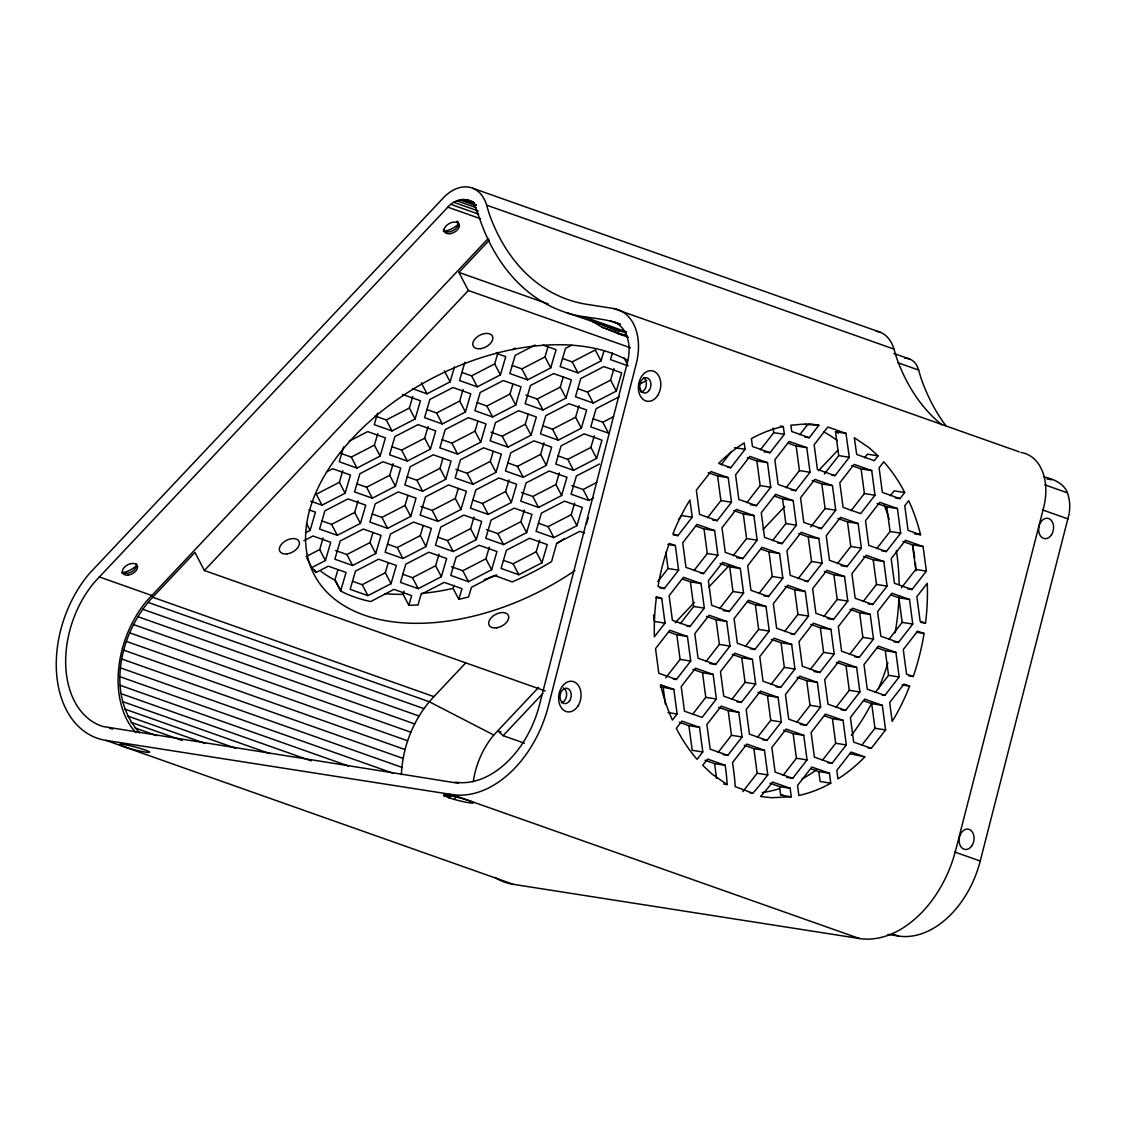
<?xml version="1.0" encoding="UTF-8"?>
<svg xmlns="http://www.w3.org/2000/svg" width="1126" height="1126" viewBox="0 0 1126 1126"><rect width="100%" height="100%" fill="white"/><g stroke="black" fill="none" stroke-linecap="round" stroke-linejoin="round"><path stroke-width="1.5" d="M139.666 732.871C104.971 694.686 120.032 631.939 152.686 597.259L194.953 552.43L204.397 570.516L545.237 690.956M401.377 774.632C402.629 745.947 414.044 717.501 433.932 696.642L465.615 663.017M925.488 623.128L926.135 617.738A187.958 135.078 -81.1 0 0 927.416 588.448L927.247 583.282L916.86 596.625L920.139 621.242L925.488 623.128L920.941 622.425M913.186 676.529L906.543 674.178L903.263 649.575L917.591 631.179L924.024 633.445L923.433 637.217A187.958 135.078 -81.1 0 1 913.693 675.121L913.186 676.529L908.64 675.811M887.992 934.411L898.421 936.044A87.547 60.325 -70.5 0 0 945.77 919.337L947.29 917.971A87.547 60.325 -70.5 0 0 965.038 896.465L966.221 894.565A87.547 60.325 -70.5 0 0 980.225 861.038L1069.123 513.878A36.018 24.814 -70.5 0 0 1068.49 496.496C1066.364 484.462 1054.696 479.24 1044.013 476.931M305.512 532.753L310.114 530.36L315.449 512.147L308.988 509.853M343.613 446.867L339.25 461.773L357.012 468.05L380.109 456.1L385.444 437.887L367.681 431.61L349.201 441.167M306.793 557.961L311.803 567.56L325.414 560.523L319.7 549.558L323.092 537.961M310.706 501.183L322.022 505.18L345.119 493.23L339.39 482.28L342.783 470.682M325.414 560.523L330.748 542.296L312.986 536.018L303.907 540.719M345.119 493.23L350.453 475.017L332.691 468.74L326.526 471.921M377.646 413.045L374.254 424.643L392.017 430.92L415.114 418.971L420.448 400.757L402.686 394.48M321.009 571.375A195.671 119.342 -27.6 0 0 332.395 578.764L334.647 579.904L340.728 590.671L334.999 579.721L337.899 569.784M360.419 523.393L365.753 505.166L347.99 498.888L324.893 510.838L319.559 529.051L337.321 535.329L360.419 523.393L354.69 512.429L358.082 500.831M380.109 456.1L374.395 445.15L377.787 433.552M340.728 590.671L346.062 572.458L328.285 566.181L315.998 572.529L311.803 567.56M375.718 553.542L381.052 535.329L363.29 529.051L340.193 540.987L334.858 559.214L352.621 565.491L375.718 553.542L369.99 542.591L372.903 532.654M395.423 486.263L400.757 468.036L382.981 461.759L359.884 473.708L354.549 491.921L372.326 498.199L395.423 486.263L389.695 475.299L393.087 463.715M415.114 418.971L409.385 408.02L412.778 396.422M391.032 583.704L396.366 565.477L378.589 559.2L355.492 571.149L350.158 589.362L367.92 595.64L391.032 583.704L385.303 572.74L388.203 562.803M410.723 516.412L416.057 498.199L398.294 491.921L375.197 503.857L369.863 522.084L387.625 528.361L410.723 516.412L404.994 505.461L407.908 495.524M430.413 449.133L435.748 430.906L417.985 424.629L394.888 436.578L389.554 454.791L407.316 461.069L430.413 449.133L424.685 438.169L428.091 426.585M412.482 388.653L427.021 393.79L450.118 381.855L454.482 366.935M464.883 362.319L459.549 380.546L477.311 386.823L500.423 374.874L505.757 356.661L496.059 353.226M584.493 532.964L579.806 531.317L556.708 543.253L551.585 561.55L545.463 565.224A195.671 119.342 -27.6 0 1 518.171 579.299L512.203 581.917L494.497 575.414L471.4 587.35L468.585 597.005L458.831 599.356L461.97 588.659L444.207 582.381L421.096 594.331L417.971 605.028L408.837 605.295L403.108 594.331L404.051 591.122M426.022 546.574L431.357 528.347L413.594 522.07L390.497 534.02L385.162 552.233L402.925 558.51L426.022 546.574L420.294 535.61L423.207 525.673M445.727 479.296L451.062 461.069L433.285 454.791L410.188 466.727L404.853 484.954L422.616 491.232L445.727 479.296L439.999 468.332L442.898 458.395M465.418 412.003L470.752 393.79L452.99 387.513L429.893 399.449L424.558 417.676L442.321 423.953L465.418 412.003L459.69 401.053L463.082 389.455M408.837 605.295L411.666 595.64L393.903 589.362L370.721 601.58L365.359 600.341A195.671 119.342 -27.6 0 1 344.401 592.895L340.376 590.854M441.336 576.723L446.656 558.51L428.893 552.233L405.796 564.168L400.462 582.395L418.225 588.673L441.336 576.723L435.607 565.773L438.999 554.175M461.027 509.445L466.361 491.232L448.598 484.94L425.487 496.89L420.167 515.103L437.93 521.38L461.027 509.445L455.298 498.48L458.212 488.543M480.718 442.166L486.052 423.939L468.289 417.662L445.192 429.611L439.858 447.824L457.62 454.102L480.718 442.166L474.989 431.202L477.903 421.265M500.423 374.874L494.694 363.923L498.086 352.325M458.831 599.356L453.102 588.391L454.003 585.337M476.326 539.607L481.661 521.38L463.898 515.103L440.801 527.038L435.466 545.265L453.229 551.543L476.326 539.607L470.598 528.643L473.99 517.045M496.031 472.315L501.351 454.102L483.589 447.824L460.492 459.76L455.157 477.987L472.92 484.264L496.031 472.315L490.303 461.364L493.202 451.413M515.722 405.036L521.057 386.809L503.294 380.532L480.183 392.481L474.862 410.694L492.625 416.972L515.722 405.036L509.994 394.072L512.907 384.135M491.626 569.756L496.96 551.543L479.197 545.251L456.1 557.201L450.766 575.414L468.529 581.706L491.626 569.756L485.911 558.792L489.303 547.208M511.331 502.477L516.665 484.25L498.902 477.973L475.791 489.923L470.457 508.136L488.234 514.413L511.331 502.477L505.602 491.513L508.994 479.915M531.022 435.185L536.356 416.972L518.593 410.694L495.496 422.63L490.162 440.857L507.925 447.135L531.022 435.185L525.293 424.235L528.207 414.298M535.174 345.02L515.187 355.352L509.853 373.565L527.615 379.842L550.727 367.906L544.998 356.942L547.898 347.005M550.727 367.906L556.061 349.679L543.14 345.119M526.63 532.626L531.965 514.413L514.202 508.136L491.105 520.071L485.77 538.298L503.533 544.576L526.63 532.626L520.902 521.676L524.294 510.078M546.321 465.348L551.656 447.121L533.893 440.843L510.796 452.793L505.461 471.006L523.224 477.283L546.321 465.348L540.607 454.383L543.999 442.785M566.026 398.055L571.361 379.842L553.598 373.565L530.487 385.5L525.152 403.727L542.929 410.005L566.026 398.055L560.298 387.105L563.211 377.168M541.93 562.789L547.264 544.562L529.501 538.284L506.404 550.234L501.07 568.447L518.833 574.724L541.93 562.789L536.201 551.824L539.607 540.227M561.635 495.496L566.969 477.283L549.192 471.006L526.095 482.941L520.761 501.169L538.538 507.446L561.635 495.496L555.906 484.546L559.298 472.948M581.326 428.218L586.66 409.991L568.897 403.713L545.8 415.663L540.466 433.876L558.229 440.153L581.326 428.218L575.597 417.253L578.989 405.67M571.614 345.203L565.491 348.37L560.157 366.597L577.919 372.875L601.017 360.925L603.93 350.988M612.403 353.001L610.461 359.616L628.224 365.908M576.934 525.659L582.269 507.432L564.506 501.154L541.409 513.104L536.075 531.317L553.837 537.595L576.934 525.659L571.206 514.695L574.598 503.097M596.625 458.366L601.96 440.153L584.197 433.876L561.1 445.812L555.765 464.039L573.528 470.316L596.625 458.366L590.897 447.416L594.303 435.818M616.33 391.088L621.665 372.861L603.888 366.583L580.791 378.533L575.456 396.746L593.233 403.024L616.33 391.088L610.602 380.124L613.994 368.54M586.365 524.35L588.307 517.721M909.639 686.114L906.782 693.123A187.958 135.078 -81.1 0 1 894.058 718.374L892.186 721.414L889.681 702.511L903.995 684.115L909.639 686.114L902.053 684.918M454.411 799.432L455.805 796.969M809.312 437.718L791.733 431.497L790.888 425.22L802.585 424.206L818.869 425.248L809.312 437.718L804.766 437.001M678.542 519.522L681.61 515.581L692.223 517.242L689.928 500.028L687.662 503.716A187.958 135.078 -81.1 0 0 674.938 528.967L672.94 533.893L677.894 535.638L692.223 517.242M721.175 464.728L731.407 451.582M730.774 467.698L745.088 449.302L744.23 442.912L739.529 445.966A187.958 135.078 -81.1 0 0 720.359 461.702L718.655 463.419L730.774 467.698L727.734 467.234M657.781 581.663L668.014 568.517L665.832 552.12M707.578 517.664L720.879 500.591L717.6 475.974L708.198 472.653M760.458 449.738L773.745 432.651L773.126 427.993M664.312 588.588L678.626 570.192L675.347 545.575L669.294 543.436L668.028 546.969A187.958 135.078 -81.1 0 0 658.288 584.873L658.048 586.379L664.312 588.588L659.752 587.871M717.178 520.648L731.492 502.252L728.212 477.635L710.956 471.541L696.347 490.134L699.584 514.427L717.178 520.648L712.631 519.93M763.977 451.765L770.043 452.708L784.358 434.312L783.33 426.557L780.29 426.078M693.996 570.615L707.283 553.528L704.017 528.924L696.023 526.095M746.862 502.675L760.149 485.587L756.883 460.984L747.284 457.592M799.784 434.678L808.398 423.615M665.03 623.128L654.403 636.781L654.305 633.642A187.958 135.078 -81.1 0 1 655.585 604.352L656.5 596.653L661.75 598.511L665.03 623.128L654.417 621.468L653.544 614.909M703.581 573.584L717.895 555.188L714.63 530.585L697.036 524.364L682.722 542.76L685.987 567.377L703.581 573.584L700.555 573.12M756.447 505.658L770.761 487.262L767.496 462.645L749.902 456.424L735.588 474.82L738.853 499.437L756.447 505.658L750.38 504.701M680.4 623.551L693.686 606.478L690.421 581.861L682.426 579.031M733.265 555.625L746.566 538.538L743.287 513.92L733.688 510.528M786.131 487.685L799.432 470.598L796.152 445.995L788.158 443.165M689.985 626.535L704.299 608.139L701.034 583.521L683.44 577.3L669.125 595.696L672.405 620.313L689.985 626.535L686.959 626.056M742.85 558.595L757.179 540.198L753.899 515.581L736.305 509.374L721.991 527.77L725.271 552.373L742.85 558.595L736.798 557.651M795.73 490.655L810.044 472.258L806.765 447.655L789.171 441.434L774.857 459.83L778.136 484.447L795.73 490.655L791.17 489.951M665.776 677.81L680.104 659.414L676.825 634.797L668.83 631.982M719.669 608.561L732.97 591.474L729.69 566.871L720.105 563.479M772.535 540.621L785.835 523.548L782.556 498.931L774.561 496.102M824.387 474.004L838.701 455.608L835.534 431.737L845.95 433.369L849.314 457.269L834.999 475.665L831.973 475.186M676.388 679.471L690.717 661.075L687.437 636.457L669.843 630.25L655.529 648.646L658.809 673.249L676.388 679.471L673.362 678.992M729.268 611.531L743.582 593.135L740.303 568.531L722.723 562.31L708.395 580.706L711.674 605.324L729.268 611.531L723.202 610.588M782.134 543.605L796.448 525.209L793.168 500.591L775.589 494.37L761.275 512.766L764.54 537.384L782.134 543.605L777.587 542.887M706.086 661.497L719.373 644.424L716.094 619.807L706.509 616.415M758.952 593.571L772.239 576.484L768.974 551.867L760.979 549.052M810.79 526.94L825.105 508.544L821.839 483.941L812.24 480.549M864.599 457.803L867.428 454.172L878.041 455.833L874.269 460.675L856.689 454.454L854.324 437.69L869.047 447.698L878.041 455.833M677.12 714.011L672.419 720.063L670.35 715.39A187.958 135.078 -81.1 0 1 661.778 689.858L660.54 684.707L673.841 689.408L677.12 714.011L668.028 712.589M715.672 664.481L729.986 646.085L726.706 621.468L709.127 615.246L694.812 633.656L698.078 658.26L715.672 664.481L709.605 663.524M768.537 596.541L782.852 578.145L779.586 553.528L761.992 547.32L747.678 565.716L750.943 590.32L768.537 596.541L763.991 595.837M821.403 528.601L835.717 510.205L832.452 485.602L814.858 479.38L800.544 497.776L803.809 522.394L821.403 528.601L818.377 528.136M692.49 714.447L705.777 697.36L702.511 672.743L692.912 669.365M745.356 646.507L758.643 629.42L755.377 604.817L747.382 601.988M798.221 578.567L811.522 561.494L808.243 536.877L798.644 533.485M851.087 510.641L864.388 493.554L861.108 468.937L851.523 465.545M716.389 699.021L702.075 717.417L684.481 711.21L681.216 686.593L695.53 668.197L713.124 674.418L716.389 699.021L705.777 697.36M754.941 649.491L769.255 631.081L765.99 606.478L748.396 600.257L734.082 618.653L737.361 643.27L754.941 649.491L750.395 648.773M807.806 581.551L822.135 563.155L818.855 538.538L801.262 532.317L786.947 550.727L790.227 575.33L807.806 581.551L804.78 581.072M875.001 495.215L860.686 513.611L843.092 507.39L839.813 482.787L854.127 464.391L871.721 470.598L875.001 495.215L864.388 493.554M731.759 699.457L745.06 682.37L741.781 657.753L732.182 654.361M784.625 631.517L797.926 614.43L794.646 589.813L785.061 586.435M837.491 563.577L850.792 546.49L847.512 521.887L837.927 518.495M890.3 495.736L894.1 490.852L904.713 492.512L899.955 498.621L895.409 497.903M741.358 702.427L755.673 684.031L752.393 659.414L734.799 653.207L720.485 671.603L723.765 696.206L741.358 702.427L736.798 701.709M794.224 634.487L808.538 616.091L805.259 591.488L787.679 585.267L773.351 603.663L776.63 628.28L794.224 634.487L791.184 634.008M847.09 566.561L861.404 548.151L858.125 523.548L840.545 517.327L826.231 535.723L829.496 560.34L847.09 566.561L841.023 565.604M718.163 752.393L731.464 735.306L728.184 710.703L718.599 707.311M771.043 684.453L784.329 667.38L781.05 642.763L771.465 639.371M823.908 616.527L837.195 599.44L833.93 574.823L824.331 571.431M876.774 548.587L890.061 531.5L886.795 506.883L877.196 503.505M727.762 755.363L742.076 736.967L738.797 712.364L721.217 706.143L706.889 724.539L710.168 749.156L727.762 755.363L723.216 754.659M780.628 687.437L794.942 669.041L791.662 644.424L774.083 638.203L759.768 656.599L763.034 681.216L780.628 687.437L776.081 686.719M833.493 619.497L847.808 601.101L844.542 576.484L826.948 570.277L812.634 588.673L815.9 613.276L833.493 619.497L827.427 618.54M886.359 551.557L900.673 533.161L897.408 508.558L879.814 502.337L865.5 520.733L868.779 545.35L886.359 551.557L881.813 550.853M757.446 737.403L770.733 720.316L767.468 695.699L757.868 692.307M810.312 669.463L823.599 652.376L820.333 627.773L810.734 624.381M863.178 601.523L876.478 584.45L873.199 559.833L863.6 556.441M767.031 740.373L781.345 721.977L778.08 697.36L760.486 691.153L746.172 709.549L749.437 734.152L767.031 740.373L762.485 739.655M819.897 672.433L834.211 654.037L830.946 629.434L813.352 623.213L799.038 641.609L802.317 666.226L819.897 672.433L813.831 671.49M872.763 604.507L887.091 586.111L883.811 561.494L866.218 555.273L851.903 573.669L855.183 598.286L872.763 604.507L868.216 603.789M742.822 791.648L757.151 773.252L753.871 748.649L744.272 745.257M796.715 722.399L810.016 705.326L806.737 680.709L797.138 677.317M849.581 654.473L862.882 637.386L859.602 612.769L850.017 609.377M901.433 587.842L915.748 569.446L912.468 544.843L902.883 541.451M752.801 793.211L735.194 786.624A137.048 88.124 69.1 0 0 733.828 771.873L732.576 762.485L746.89 744.089L764.484 750.31L767.763 774.913L762.302 781.937A137.048 75.47 -34.1 0 1 753.055 792.929L749.48 792.69M806.315 725.383L820.629 706.987L817.349 682.37L799.756 676.149L785.441 694.545L788.721 719.162L806.315 725.383L800.248 724.426M859.18 657.443L873.495 639.047L870.215 614.43L852.635 608.223L838.307 626.619L841.586 651.222L859.18 657.443L854.634 656.725M912.046 589.503L926.36 571.107L923.081 546.504L905.501 540.283L891.187 558.679L894.452 583.296L912.046 589.503L907.5 588.799M783.119 775.35L796.42 758.262L793.14 733.645L783.555 730.267M835.999 707.409L849.285 690.322L846.02 665.719L836.421 662.327M888.864 639.469L902.151 622.396L898.886 597.779L890.891 594.95M792.718 778.319L807.032 759.923L803.753 735.306L786.173 729.099L771.845 747.495L775.124 772.112L792.718 778.319L786.652 777.376M845.584 710.379L859.898 691.983L856.633 667.38L839.039 661.159L824.725 679.555L827.99 704.172L845.584 710.379L841.038 709.676M898.449 642.453L912.764 624.057L909.498 599.44L891.905 593.219L877.59 611.615L880.856 636.232L898.449 642.453L893.903 641.736M822.402 760.346L835.689 743.273L832.424 718.655L824.429 715.826M875.268 692.42L888.555 675.333L885.289 650.715L877.295 647.9M831.987 763.329L846.302 744.933L843.036 720.316L825.442 714.109L811.128 732.505L814.394 757.108L831.987 763.329L827.441 762.612M884.853 695.389L899.167 676.993L895.902 652.376L878.308 646.169L863.994 664.565L867.273 689.182L884.853 695.389L881.827 694.911M861.672 745.356L874.972 728.269L871.693 703.666L863.698 700.836M871.271 748.34L885.585 729.944L882.305 705.326L864.712 699.105L850.397 717.501L853.677 742.118L871.271 748.34L868.23 747.861M702.807 751.971L697.107 759.276L696.107 758.192A187.958 135.078 -81.1 0 1 677.725 731.027L676.36 728.297L681.934 721.133L699.528 727.354L702.807 751.971L692.194 750.31L688.915 725.693L679.316 722.301M473.159 202.075C464.658 197.12 453.947 199.766 447.838 207.17L94.514 582.142A90.094 62.099 -70.5 0 0 102.804 726.453L458.521 783.302M488.22 238.501L146.957 600.679A90.094 62.099 -70.5 0 0 135.936 732.618M473.258 781.782A66.898 46.096 -70.5 0 1 493.793 735.053L538.622 687.381M630.504 347.793L468.36 290.494L458.915 272.408L489.43 240.035M204.397 570.516L468.36 290.494M500.986 731.97L497.678 730.802L503.097 735.672L542.831 693.517M675.206 622.734L694.475 602.297M708.93 586.97L729.409 565.238M763.132 529.459L784.808 506.461M818.532 470.682L837.8 450.245M864.824 756.897L861.362 760.388A187.958 135.078 -81.1 0 1 842.192 776.11L837.927 778.896L836.801 770.451L851.129 752.055L864.824 756.897L849.637 753.618M448.866 797.743A15.454 1.422 14.4 0 0 471.132 803.035A15.454 1.422 14.4 0 0 464.208 799.15A15.454 1.422 14.4 0 0 443.869 794.942L448.866 797.743L451.371 795.618M447.712 797.349L450.442 795.294M445.741 796.603L449.654 794.224M830.763 783.175L828.68 784.372A187.958 135.078 -81.1 0 1 800.572 795.097L798.855 795.435L797.532 785.441L811.846 767.045L829.44 773.266L830.763 783.175L820.15 781.514L818.827 771.606L810.833 768.777M444.967 796.279L447.698 794.745M444.334 795.969L447.177 794.492M512.316 349.693L515.384 348.103M374.986 415.973L386.288 419.956L409.385 408.02M461.899 372.439L471.597 375.859L494.694 363.923M339.982 453.088L351.284 457.086L374.395 445.15M426.895 409.568L436.592 412.989L459.69 401.053M512.203 365.457L521.887 368.892L544.998 356.942M339.39 482.28L316.293 494.215L322.022 505.18M391.904 446.698L401.588 450.118L424.685 438.169M477.199 402.587L486.896 406.022L509.994 394.072M562.507 358.49L572.191 361.91L595.302 349.975L601.017 360.925M356.9 483.828L366.597 487.248L389.695 475.299M442.208 439.717L451.892 443.151L474.989 431.202M525.898 395.043L537.201 399.04L560.298 387.105M321.895 520.944L331.593 524.378L354.69 512.429M407.204 476.847L416.901 480.267L439.999 468.332M490.894 432.173L502.196 436.17L525.293 424.235M577.807 388.653L587.505 392.073L610.602 380.124M306.075 556.596L319.7 549.558M372.199 513.977L381.897 517.397L404.994 505.461M455.889 469.303L467.191 473.3L490.303 461.364M542.816 425.769L552.5 429.203L575.597 417.253M639.301 384.318L646.803 380.447M619.201 396.746L596.104 408.682L590.77 426.909L608.533 433.186L602.804 422.222L593.106 418.802M335.59 550.53L346.892 554.527L369.99 542.591M420.899 506.433L432.201 510.43L455.298 498.48M507.812 462.899L517.496 466.333L540.607 454.383M602.804 422.222L613.586 416.648M387.513 544.139L397.196 547.56L420.294 535.61M472.807 500.028L482.505 503.463L505.602 491.513M558.116 455.931L567.8 459.352L590.897 447.416M352.508 581.255L362.206 584.69L385.303 572.74M437.817 537.158L447.501 540.579L470.598 528.643M521.493 492.484L532.809 496.482L555.906 484.546M599.496 464.025L576.399 475.974L571.065 494.187L588.828 500.465L593.458 498.086M402.812 574.288L412.496 577.708L435.607 565.773M486.502 529.614L497.805 533.611L520.902 521.676M571.797 485.517L583.113 489.514L596.963 482.35M451.498 566.744L462.8 570.741L485.911 558.792M538.411 523.21L548.109 526.644L571.206 514.695M503.421 560.34L513.104 563.774L536.201 551.824M443.855 795.702L446.769 794.266M443.531 795.477L446.501 794.069M453.102 588.391L446.149 589.883A195.671 119.342 -27.6 0 1 421.335 593.458M783.33 426.557L781.148 426.993A187.958 135.078 -81.1 0 0 753.041 437.718L751.408 438.647L752.45 446.501L770.043 452.708M769.959 783.203L779.558 786.595L780.684 795.153L782.809 794.872M791.226 796.8L771.563 797.715L760.571 796.476L761.19 795.8A137.048 75.47 -34.1 0 0 770.423 784.808L772.577 782.035L790.17 788.256L791.226 796.8L780.684 795.153M403.108 594.331L400.434 594.373A195.671 119.342 -27.6 0 1 385.022 593.669M1019.34 451.892L613.642 308.524L587.11 304.372A229.127 157.922 -70.5 0 1 488.909 212.941L486.615 205.129A40.888 28.178 -70.5 0 0 443.405 197.824L89.221 573.711A102.987 70.98 -70.5 0 0 56.849 676.276A102.987 70.98 -70.5 0 0 105.971 740.387L513.329 884.332L859.405 938.521A102.987 70.98 -70.5 0 0 955.664 850.271L1043.619 507.685A51.5 35.483 -70.5 0 0 1042.282 470.935L1039.903 466.108A51.5 35.483 -70.5 0 0 1021 452.483M468.233 200.344L474.947 205.903L480.183 220.232A242.02 166.803 -70.5 0 0 566.871 312.803C584.295 318.559 603.283 317.448 620.384 324.147M809.89 423.84L818.869 425.248M773.745 432.651L784.358 434.312M1047.053 478.972L1052.008 479.746M796.152 445.995L806.765 447.655M838.701 455.608L849.314 457.269M734.476 447.641L745.088 449.302M861.108 468.937L871.721 470.598M756.883 460.984L767.496 462.645M799.432 470.598L810.044 472.258M821.839 483.941L832.452 485.602M717.6 475.974L728.212 477.635M760.149 485.587L770.761 487.262M886.795 506.883L897.408 508.558M782.556 498.931L793.168 500.591M825.105 508.544L835.717 510.205M720.879 500.591L731.492 502.252M847.512 521.887L858.125 523.548M914.481 533.823L920.547 534.766L919.942 532.232A187.958 135.078 -81.1 0 0 911.37 506.7L908.71 500.69L904.769 505.743L908.049 530.346L920.547 534.766M890.061 531.5L900.673 533.161M743.287 513.92L753.899 515.581M785.835 523.548L796.448 525.209M923.081 546.504L912.468 544.843L913.285 548.714A187.958 135.078 -81.1 0 1 914.72 558.046M808.243 536.877L818.855 538.538M850.792 546.49L861.404 548.151M704.017 528.924L714.63 530.585M746.566 538.538L757.179 540.198M873.199 559.833L883.811 561.494M915.748 569.446L926.36 571.107M673.348 534.934L677.894 535.638M768.974 551.867L779.586 553.528M811.522 561.494L822.135 563.155M667.774 544.393L675.347 545.575M707.283 553.528L717.895 555.188M833.93 574.823L844.542 576.484M876.478 584.45L887.091 586.111M729.69 566.871L740.303 568.531M772.239 576.484L782.852 578.145M898.886 597.779L909.498 599.44M668.014 568.517L678.626 570.192M794.646 589.813L805.259 591.488M837.195 599.44L847.808 601.101M690.421 581.861L701.034 583.521M732.97 591.474L743.582 593.135M859.602 612.769L870.215 614.43M902.151 622.396L912.764 624.057M755.377 604.817L765.99 606.478M916.451 632.263L924.024 633.445M797.926 614.43L808.538 616.091M655.698 597.568L661.75 598.511M693.686 606.478L704.299 608.139M820.333 627.773L830.946 629.434M862.882 637.386L873.495 639.047M716.094 619.807L726.706 621.468M758.643 629.42L769.255 631.081M885.289 650.715L895.902 652.376M781.05 642.763L791.662 644.424M823.599 652.376L834.211 654.037M676.825 634.797L687.437 636.457M719.373 644.424L729.986 646.085M846.02 665.719L856.633 667.38M888.555 675.333L899.167 676.993M741.781 657.753L752.393 659.414M784.329 667.38L794.942 669.041M680.104 659.414L690.717 661.075M806.737 680.709L817.349 682.37M849.285 690.322L859.898 691.983M702.511 672.743L713.124 674.418M745.06 682.37L755.673 684.031M871.693 703.666L882.305 705.326M767.468 695.699L778.08 697.36M810.016 705.326L820.629 706.987M660.272 686.705L673.841 689.408M832.424 718.655L843.036 720.316M874.972 728.269L885.585 729.944M728.184 710.703L738.797 712.364M770.733 720.316L781.345 721.977M793.14 733.645L803.753 735.306M835.689 743.273L846.302 744.933M688.915 725.693L699.528 727.354M731.464 735.306L742.076 736.967M753.871 748.649L764.484 750.31M796.42 758.262L807.032 759.923M818.827 771.606L829.44 773.266M705.003 760.247L714.602 763.639L725.214 765.3L725.707 769.002A137.048 88.124 69.1 0 1 727.072 783.752L727.1 784.569L723.793 784.048M757.151 773.252L767.763 774.913M779.558 786.595L790.17 788.256M105.971 740.387L452.047 794.562L859.405 938.521M566.871 312.803L626.042 332.916M590.953 320.614L602.114 327.202L618.498 333.789L626.971 335.773M876.141 331.086L880.138 332.212A40.888 28.178 -70.5 0 1 893.974 349.088L896.268 356.886A229.127 157.922 -70.5 0 0 941.829 424.812M472.765 188.253L880.138 332.212M486.615 205.129L893.974 349.088M465.517 199.584L473.708 202.469M470.752 201.667L474.032 202.835M462.631 199.386L474.102 203.454M473.004 203.539L476.284 204.693M459.661 199.795L476.045 205.579M893.875 353.494L909.878 359.138M456.663 200.766L476.326 207.719M453.708 202.3L478.283 210.984M450.85 204.355L478.705 214.193M897.844 362.713L918.633 370.06L920.984 378.069A244.609 168.576 -70.5 0 0 945.981 425.895M447.838 207.17L480.619 218.754M610.165 320.896L620.004 324.372M458.915 272.408L548.249 303.978M583.69 316.758L626.309 331.804M602.114 327.202L625.282 335.379M618.498 333.789L628.421 337.293M1044.844 484.842L1067.237 492.752M1042.479 509.895L1068.067 518.931M834.999 475.665L817.406 469.443L814.14 444.84L827.807 427.007L845.95 433.369M899.955 498.621L882.362 492.4L879.096 467.797L883.727 461.829L885.599 463.898A187.958 135.078 -81.1 0 1 903.981 491.063L904.713 492.512M725.214 765.3L707.621 759.079L702.68 765.328L712.364 774.35L727.1 784.569M954.651 851.988L980.225 861.038M99.285 576.934L151.728 595.471M152.686 597.259L433.932 696.642M148.013 602.354L429.245 701.737L493.793 735.053M503.097 735.672L524.435 743.202M142.678 609.236L423.925 708.62M137.808 616.654L419.041 716.037M133.431 624.55L414.664 723.934M129.617 632.826L410.849 732.21M126.393 641.398L407.626 740.781M123.79 650.181L405.036 749.564M121.861 659.048L403.094 758.431M892.017 933.792L898.421 936.044M120.595 667.929L401.841 767.313M120.032 676.726L393.002 773.182M120.172 685.326L348.469 765.99M121.017 693.644L311.255 760.866M122.537 701.582L269.776 753.618M124.733 709.07L235.573 748.241M127.576 716.023L205.34 743.498M131.038 722.343L182.328 740.472M135.092 727.987L156.598 735.574M109.391 728.001L112.656 729.155M613.825 321.825C629.321 328.271 631.222 348.469 627.323 362.755L539.467 704.932A90.108 62.099 -70.5 0 1 455.242 782.148M835.534 431.737L838.476 433.144M623.931 357.688L627.506 364.528M639.23 387.837L641.384 391.947M572.191 361.91L577.919 372.875M587.505 392.073L593.233 403.024M521.887 368.892L527.615 379.842M537.201 399.04L542.929 410.005M552.5 429.203L558.229 440.153M567.8 459.352L573.528 470.316M583.113 489.514L588.828 500.465M471.597 375.859L477.311 386.823M486.896 406.022L492.625 416.972M502.196 436.17L507.925 447.135M517.496 466.333L523.224 477.283M532.809 496.482L538.538 507.446M548.109 526.644L553.837 537.595M444.39 370.89L450.118 381.855M421.293 382.84L427.021 393.79M436.592 412.989L442.321 423.953M451.892 443.151L457.62 454.102M467.191 473.3L472.92 484.264M482.505 503.463L488.234 514.413M497.805 533.611L503.533 544.576M513.104 563.774L518.833 574.724M386.288 419.956L392.017 430.92M401.588 450.118L407.316 461.069M416.901 480.267L422.616 491.232M432.201 510.43L437.93 521.38M447.501 540.579L453.229 551.543M462.8 570.741L468.529 581.706M351.284 457.086L357.012 468.05M366.597 487.248L372.326 498.199M381.897 517.397L387.625 528.361M397.196 547.56L402.925 558.51M412.496 577.708L418.225 588.673M331.593 524.378L337.321 535.329M346.892 554.527L352.621 565.491M362.206 584.69L367.92 595.64M306.539 523.52L310.114 530.36M314.562 569.784L315.998 572.529M918.633 370.06L917.394 366.724A25.391 17.495 -70.5 0 0 904.783 358.279M714.602 763.639L716.53 778.165M663.228 687.747L665.41 704.158M513.329 884.332A102.987 70.98 -70.5 0 1 495.243 877.689M613.642 308.524A51.5 35.483 -70.5 0 1 636.26 363.726L548.306 706.312A102.987 70.98 -70.5 0 1 452.047 794.562M619.314 331.34A242.02 166.803 -70.5 0 1 603.114 324.823M643.72 377.745A7.727 5.546 -81.1 0 1 646.197 385.711A7.727 5.546 -81.1 0 1 641.144 392.2M563.464 688A7.727 5.546 -81.1 0 1 566.519 695.882A7.727 5.546 -81.1 0 1 561.41 702.779M574.964 570.544A195.671 119.342 -27.6 0 1 333.831 598.497A195.671 119.342 -27.6 0 1 380.546 412.144A195.671 119.342 -27.6 0 1 627.646 360.348M563.985 538.721A195.671 119.342 -27.6 0 1 557.046 543.492M496.819 574.978A195.671 119.342 -27.6 0 1 484.166 579.637M136.274 565.829A18.016 10.993 -27.6 0 1 121.524 572.867M136.316 563.69A8.234 5.025 -27.6 0 1 132.023 571.529A8.234 5.025 -27.6 0 1 122.312 572.107M458.141 222.301A8.234 5.025 -27.6 0 1 452.708 230.76A8.234 5.025 -27.6 0 1 443.306 229.38M457.072 221.09A8.234 5.025 -27.6 0 1 457.86 221.85M458.085 224.44A18.016 10.993 -27.6 0 1 443.334 231.477M805.048 424.009A187.958 135.078 -81.1 0 1 807.75 424.882M823.556 431.765A187.958 135.078 -81.1 0 1 837.195 440.491M884.177 504.983A187.958 135.078 -81.1 0 1 889.132 519.044M896.366 550.586A187.958 135.078 -81.1 0 1 899.111 584.014M898.956 597.005A187.958 135.078 -81.1 0 1 895.128 632.798M887.879 662.975A187.958 135.078 -81.1 0 1 878.477 688.69M871.749 703.004A187.958 135.078 -81.1 0 1 851.397 735.362M816.533 769.818A187.958 135.078 -81.1 0 1 801.754 779.192M779.389 788.721A187.958 135.078 -81.1 0 1 762.26 792.535M915.297 562.761A187.958 135.078 -81.1 0 1 916.057 570.699M649.392 390.089A7.727 5.546 -81.1 0 0 646.69 377.759A7.727 5.546 -81.1 0 0 639.948 388.231A7.727 5.546 -81.1 0 0 649.392 390.089M657.668 395.493A15.454 11.105 -81.1 0 0 652.292 370.82A15.454 11.105 -81.1 0 0 638.808 391.764A15.454 11.105 -81.1 0 0 657.668 395.493M569.643 700.668A7.727 5.546 -81.1 0 0 566.955 688.324A7.727 5.546 -81.1 0 0 560.213 698.796A7.727 5.546 -81.1 0 0 569.643 700.668M577.934 706.058A15.454 11.105 -81.1 0 0 572.543 681.385A15.454 11.105 -81.1 0 0 559.059 702.328A15.454 11.105 -81.1 0 0 577.934 706.058M126.45 747.481A15.454 1.422 14.4 0 0 149.575 752.21A15.454 1.422 14.4 0 0 127.871 745.299A15.454 1.422 14.4 0 0 126.45 747.481M287.158 553.851A10.81 6.601 -27.6 0 0 298.981 541.31A10.81 6.601 -27.6 0 0 281.993 543.661A10.81 6.601 -27.6 0 0 287.158 553.851M496.482 627.815A10.81 6.601 -27.6 0 0 508.305 615.275A10.81 6.601 -27.6 0 0 491.316 617.625A10.81 6.601 -27.6 0 0 496.482 627.815M480.577 348.666A10.81 6.601 -27.6 0 0 492.4 336.125A10.81 6.601 -27.6 0 0 475.411 338.49A10.81 6.601 -27.6 0 0 480.577 348.666M1051.515 534.766A10.303 7.403 -81.1 0 0 1047.926 518.326A10.303 7.403 -81.1 0 0 1038.932 532.288A10.303 7.403 -81.1 0 0 1051.515 534.766M971.977 845.598A10.303 7.403 -81.1 0 0 968.388 829.144A10.303 7.403 -81.1 0 0 959.394 843.121A10.303 7.403 -81.1 0 0 971.977 845.598M128.251 575.048A8.234 5.025 -27.6 0 0 137.259 565.491A8.234 5.025 -27.6 0 0 124.31 567.293A8.234 5.025 -27.6 0 0 128.251 575.048M450.076 233.659A8.234 5.025 -27.6 0 0 459.084 224.102A8.234 5.025 -27.6 0 0 446.135 225.904A8.234 5.025 -27.6 0 0 450.076 233.659"/></g></svg>
